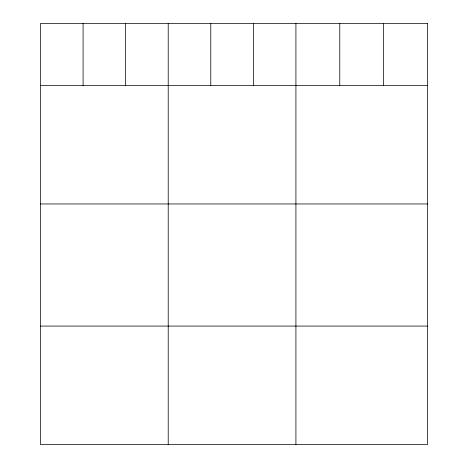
<?xml version="1.0" encoding="UTF-8"?>
<svg xmlns="http://www.w3.org/2000/svg" width="468" height="468" viewBox="0 0 468 468"><rect width="100%" height="100%" fill="white"/><g stroke="black" fill="none" stroke-linecap="round" stroke-linejoin="round"><path stroke-width="0.7" d="M40.517 85.451L427.483 85.451M40.517 203.966L427.483 203.966M40.517 326.079L427.483 326.079M383.625 23.4L383.625 85.451M339.774 23.4L339.774 85.451M295.916 23.4L295.916 444.6M253.346 23.4L253.346 85.451M210.781 23.4L210.781 85.451M168.217 23.4L168.217 444.6M125.646 23.4L125.646 85.451M83.082 23.4L83.082 85.451M427.483 23.4L40.517 23.4L40.517 444.6L427.483 444.6L427.483 23.4"/></g></svg>
